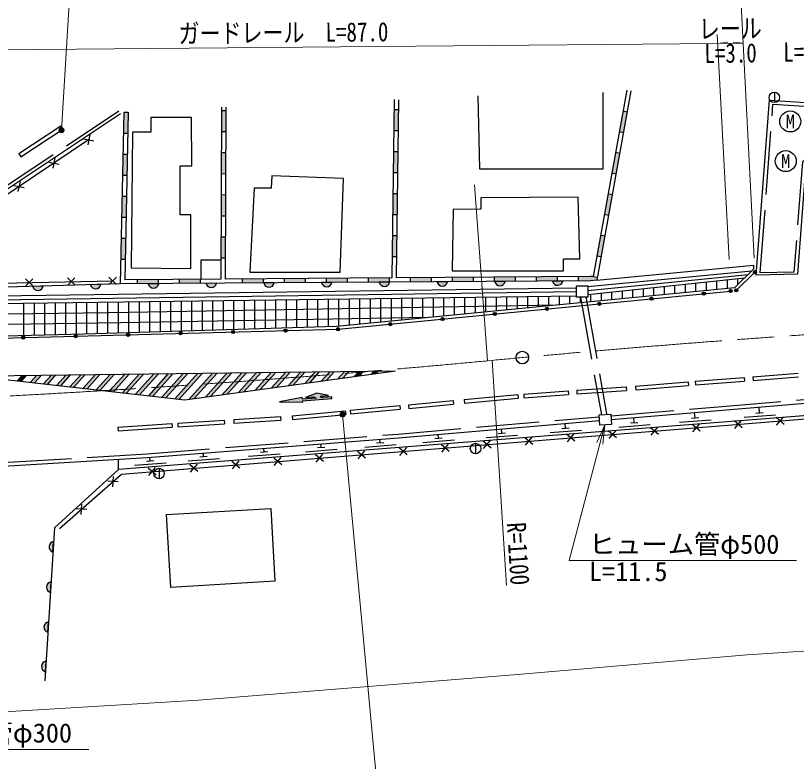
# Model space of a CAD drawing. Units: millimetres at full size, sheet at 1:1000; details may follow other scales. Extents: x 40000 to 680000, y 20000 to 380000.
# Drawn here: x 215415 to 289777, y 247293 to 318290 of the extents above; entities that cross this region are included whole.
import ezdxf
from ezdxf.enums import TextEntityAlignment as Align

# ---------------------------------------------------------------- set-up
doc = ezdxf.new("R2010")
doc.units = ezdxf.units.MM
doc.header["$LTSCALE"] = 1000
doc.linetypes.add('CHAIN', pattern=[18.5, 12, -1.5, 3.5, -1.5])
doc.linetypes.add('DASHED', pattern=[7.5, 6, -1.5])
for name, color, linetype, lineweight in [('M-BGD', 7, 'Continuous', 25), ('M-BGD-EXST', 7, 'Continuous', 25), ('M-BMK', 2, 'CHAIN', 13), ('M-BMK-SRVR', 3, 'Continuous', 25), ('M-STR-HTXT', 7, 'Continuous', 13), ('M-STR-STRC', 7, 'Continuous', 25)]:
    doc.layers.add(name, color=color, linetype=linetype, lineweight=lineweight)
doc.styles.add('ＭＳ ゴシック', font='')
doc.styles.get('ＭＳ ゴシック').set_extended_font_data('MS Gothic')

# ---------------------------------------------------------------- blocks, each defined once
blk = doc.blocks.new('open_arrow')
at = {"color": 0, "linetype": 'Continuous', "lineweight": -2}
blk.add_lwpolyline([(7.5, 1.25), (0, 0), (7.5, -1.25)], dxfattribs=at)

msp = doc.modelspace()

# ---------------------------------------------------------------- hatches: boundary and pattern name
at = {"layer": 'M-BGD'}
for points in [[(226149, 309105), (225749, 309114), (225707, 307114), (226107, 307106)], [(235437, 309212), (235037, 309214), (235027, 307214), (235427, 307212)], [(251871, 309311), (251471, 309316), (251445, 307316), (251845, 307311)], [(273660, 309110), (273266, 309182), (272910, 307214), (273303, 307143)], [(226065, 305106), (225665, 305115), (225623, 303115), (226023, 303107)], [(235418, 305212), (235018, 305214), (235008, 303214), (235408, 303212)], [(251819, 305311), (251419, 305316), (251393, 303316), (251793, 303311)], [(272947, 305175), (272553, 305246), (272196, 303278), (272590, 303207)], [(235399, 301212), (234999, 301214), (234989, 299214), (235389, 299212)], [(251767, 301311), (251367, 301317), (251341, 299317), (251741, 299312)], [(272233, 301239), (271840, 301310), (271483, 299342), (271877, 299271)], [(225981, 301107), (225581, 301115), (225539, 299116), (225939, 299107)], [(225898, 297108), (225498, 297116), (225456, 295117), (225856, 295108)], [(235380, 297212), (234980, 297214), (234971, 295214), (235371, 295212)], [(251715, 297312), (251315, 297317), (251289, 295317), (251688, 295312)], [(271520, 297303), (271126, 297374), (270770, 295406), (271163, 295335)], [(285680, 293860, -0.41421), (285830, 294010, -0.41421), (285980, 293860, -1)], [(229032, 293170), (227032, 293157), (227035, 292757), (229035, 292770)], [(233032, 293196), (231032, 293183), (231035, 292783), (233035, 292796)], [(239032, 293236), (237032, 293223), (237034, 292823), (239034, 292836)], [(243032, 293263), (241032, 293249), (241034, 292849), (243034, 292863)], [(247032, 293289), (245032, 293276), (245034, 292876), (245540, 292879), (247034, 292889)], [(251032, 293316), (249032, 293303), (249034, 292903), (251034, 292916)], [(255031, 293342), (253031, 293329), (253034, 292929), (255034, 292942)], [(259031, 293369), (257031, 293356), (257034, 292956), (259034, 292969)], [(263031, 293395), (261031, 293382), (261034, 292982), (263034, 292995)], [(262039, 292989, -0.82183), (261049, 292982)], [(267031, 293422), (265031, 293409), (265034, 293009), (267034, 293022)], [(267539, 293025, -0.82183), (266548, 293019)], [(270807, 293367), (270309, 293457), (270158, 293443), (269031, 293435), (269034, 293035), (270178, 293043), (270758, 293098)], [(217053, 292507, 0.82183), (218043, 292536)], [(222550, 292665, 0.82183), (223541, 292694)], [(229040, 292770, -0.82183), (228049, 292763)], [(234540, 292806, -0.82183), (233549, 292800)], [(240040, 292843, -0.82183), (239049, 292836)], [(245540, 292879, -0.82183), (244549, 292873)], [(251040, 292916, -0.82183), (250049, 292909)], [(256539, 292952, -0.82183), (255549, 292946)], [(283901, 292131, -0.41421), (284051, 292281, -0.41421), (284201, 292131, -1)], [(280808, 291810, -0.41421), (280943, 291974, -0.41421), (281107, 291839, -1)], [(283360, 292069, -0.41421), (283506, 292223, -0.41421), (283660, 292077, -1)], [(270855, 290842, -0.41421), (270990, 291005, -0.41421), (271154, 290871, -1)], [(275832, 291326, -0.41421), (275967, 291490, -0.41421), (276131, 291355, -1)], [(260902, 289873, -0.41421), (261037, 290037, -0.41421), (261201, 289902, -1)], [(265879, 290357, -0.41421), (266014, 290521, -0.41421), (266178, 290386, -1)], [(255926, 289389, -0.41421), (256061, 289553, -0.41421), (256225, 289418, -1)], [(245973, 288420, -0.41421), (246108, 288584, -0.41421), (246272, 288449, -1)], [(250949, 288905, -0.41421), (251084, 289068, -0.41421), (251248, 288934, -1)], [(215983, 287636, -0.41421), (216129, 287790, -0.41421), (216283, 287644, -1)], [(220981, 287768, -0.41421), (221127, 287922, -0.41421), (221281, 287776, -1)], [(225979, 287901, -0.41421), (226125, 288055, -0.41421), (226279, 287909, -1)], [(230978, 288033, -0.41421), (231124, 288187, -0.41421), (231278, 288041, -1)], [(235976, 288166, -0.41421), (236122, 288320, -0.41421), (236276, 288174, -1)], [(240974, 288298, -0.41421), (241120, 288452, -0.41421), (241274, 288306, -1)], [(218974, 267225, -0.82183), (219037, 268214)], [(218731, 263382, -0.82183), (218793, 264370)], [(218490, 259589, -0.82183), (218553, 260578)], [(218252, 255831, -0.82183), (218315, 256820)]]:
    msp.add_hatch(color=256, dxfattribs=at).paths.add_polyline_path(points)
at = {"layer": 'M-STR-HTXT'}
for points in [[(219997, 307498, -1), (219558, 307259, -0.41421), (219658, 307598, -0.41421)], [(246765, 280430, -1), (246326, 280191, -0.41421), (246426, 280530, -0.41421)]]:
    msp.add_hatch(color=256, dxfattribs=at).paths.add_polyline_path(points)
at = {"layer": 'M-STR-STRC'}
for points in [[(219261, 284079), (218828, 284074), (218081, 283245), (218469, 283200)], [(220656, 284095), (220223, 284090), (219332, 283102), (219721, 283057)], [(222051, 284111), (221618, 284106), (220584, 282959), (220972, 282914)], [(223446, 284128), (223013, 284123), (221835, 282816), (222223, 282771)], [(224840, 284144), (224408, 284139), (223086, 282673), (223474, 282628)], [(226235, 284160), (225802, 284155), (224337, 282530), (224726, 282485)], [(227630, 284177), (227197, 284171), (225589, 282386), (225977, 282342)], [(229025, 284193), (228592, 284188), (226840, 282243), (227228, 282199)], [(230420, 284209), (229987, 284204), (228091, 282100), (228480, 282056)], [(231815, 284225), (231382, 284220), (229343, 281957), (229731, 281913)], [(233210, 284242), (232777, 284237), (230594, 281814), (230982, 281770)], [(234604, 284258), (234172, 284253), (231923, 281758), (232412, 281825)], [(235999, 284274), (235566, 284269), (233499, 281975), (233988, 282042)], [(237394, 284290), (236961, 284285), (235074, 282191), (235563, 282258)], [(238789, 284307), (238356, 284302), (236649, 282407), (237138, 282474)], [(240184, 284323), (239751, 284318), (238224, 282624), (238713, 282691)], [(241579, 284340), (241146, 284335), (239799, 282840), (240288, 282907)], [(242974, 284357), (242542, 284351), (241375, 283056), (241863, 283124)], [(244370, 284373), (243937, 284368), (242950, 283273), (243439, 283340)], [(245765, 284390), (245332, 284385), (244525, 283489), (245014, 283556)], [(247160, 284406), (246727, 284401), (246100, 283706), (246589, 283773)], [(248555, 284423), (248122, 284418), (247675, 283922), (248164, 283989)], [(249950, 284439), (249517, 284434), (249251, 284138), (249739, 284206)], [(251584, 284459), (250912, 284451), (250826, 284355)], [(216471, 284046), (216038, 284041), (215578, 283531), (215967, 283486)], [(217866, 284063), (217433, 284058), (216830, 283388), (217218, 283343)], [(242743, 281625), (242755, 281476), (240544, 281529), (242720, 281924), (242731, 281775), (244027, 281876, -0.06275), (243816, 282010), (243019, 281948), (244092, 282332), (245212, 282119), (244414, 282056, 0.13953), (244654, 281925), (245523, 281992), (245534, 281843)]]:
    msp.add_hatch(color=256, dxfattribs=at).paths.add_polyline_path(points)

# ---------------------------------------------------------------- linework, layer by layer
at = {"layer": 'M-BGD'}
for p, q in [((273631, 311192), (270418, 293467)), ((287680, 311005), (287680, 310005)), ((251483, 310293), (251262, 293317)), ((251883, 310287), (251663, 293320)), ((235038, 309579), (234961, 293209)), ((235438, 309577), (235361, 293212)), ((225420, 308932), (200024, 292062)), ((225749, 309114), (226149, 309105)), ((226149, 309105), (225815, 293149)), ((235437, 309212), (235037, 309214)), ((251871, 309311), (251471, 309316)), ((273660, 309110), (273266, 309182)), ((235427, 307212), (235027, 307214)), ((251845, 307311), (251445, 307316)), ((273303, 307143), (272910, 307214)), ((221890, 306576), (222871, 306383)), ((222477, 306970), (222284, 305989)), ((225707, 307114), (226107, 307106)), ((225665, 305115), (226065, 305106)), ((235418, 305212), (235018, 305214)), ((251819, 305311), (251419, 305316)), ((272947, 305175), (272553, 305246)), ((218569, 304347), (219550, 304154)), ((219156, 304741), (218963, 303760)), ((225623, 303115), (226023, 303107)), ((235408, 303212), (235008, 303214)), ((251793, 303311), (251393, 303316)), ((272590, 303207), (272196, 303278)), ((215247, 302118), (216228, 301925)), ((215834, 302512), (215641, 301531)), ((235399, 301212), (234999, 301214)), ((251767, 301311), (251367, 301317)), ((272233, 301239), (271840, 301310)), ((225581, 301115), (225981, 301107)), ((225539, 299116), (225939, 299107)), ((235389, 299212), (234989, 299214)), ((251741, 299312), (251341, 299317)), ((271877, 299271), (271483, 299342)), ((225498, 297116), (225898, 297108)), ((235380, 297212), (234980, 297214)), ((251715, 297312), (251315, 297317)), ((271520, 297303), (271126, 297374)), ((251688, 295312), (251289, 295317)), ((271163, 295335), (270770, 295406)), ((225456, 295117), (225856, 295108)), ((235371, 295212), (234971, 295214)), ((269901, 292497), (285542, 293999)), ((284051, 292131), (285830, 293860)), ((217077, 292538), (216355, 293230)), ((216370, 292523), (217062, 293245)), ((221076, 292619), (220354, 293312)), ((220369, 292605), (221061, 293326)), ((225027, 292699), (224305, 293392)), ((224320, 292685), (225012, 293406)), ((234961, 293209), (225815, 293149)), ((227035, 292757), (227032, 293157)), ((229035, 292770), (229032, 293170)), ((231035, 292783), (231032, 293183)), ((233035, 292796), (233032, 293196)), ((251262, 293317), (235361, 293212)), ((237034, 292823), (237032, 293223)), ((239034, 292836), (239032, 293236)), ((241034, 292849), (241032, 293249)), ((243034, 292863), (243032, 293263)), ((245034, 292876), (245032, 293276)), ((247034, 292889), (247032, 293289)), ((249034, 292903), (249032, 293303)), ((251034, 292916), (251032, 293316)), ((253034, 292929), (253031, 293329)), ((255034, 292942), (255031, 293342)), ((257034, 292956), (257031, 293356)), ((259034, 292969), (259031, 293369)), ((261034, 292982), (261031, 293382)), ((262039, 292989), (261049, 292982)), ((263034, 292995), (263031, 293395)), ((265034, 293009), (265031, 293409)), ((267539, 293025), (266548, 293019)), ((267034, 293022), (267031, 293422)), ((269034, 293035), (269031, 293435)), ((269901, 292135), (285171, 293638)), ((269901, 291736), (284857, 293333)), ((270807, 293367), (270309, 293457)), ((282174, 293046), (282173, 292250)), ((283174, 293153), (283173, 292347)), ((284174, 293260), (284173, 292668)), ((197174, 291371), (268822, 292388)), ((218043, 292536), (217053, 292507)), ((223541, 292694), (222550, 292665)), ((229040, 292770), (228049, 292763)), ((234540, 292806), (233549, 292800)), ((240040, 292843), (239049, 292836)), ((245540, 292879), (244549, 292873)), ((251040, 292916), (250049, 292909)), ((256539, 292952), (255549, 292946)), ((275173, 292299), (275173, 291569)), ((276173, 292406), (276173, 291667)), ((277173, 292512), (277173, 291764)), ((278173, 292619), (278173, 291861)), ((279173, 292726), (279173, 291958)), ((280173, 292833), (280173, 292055)), ((281173, 292940), (281173, 292153)), ((197174, 290990), (268822, 292020)), ((197174, 290644), (268822, 291619)), ((260173, 291501), (260173, 290111)), ((261173, 291515), (261173, 290209)), ((262173, 291528), (262173, 290306)), ((263173, 291542), (263173, 290403)), ((264173, 291555), (264173, 290500)), ((265173, 291569), (265173, 290597)), ((266173, 291583), (266173, 290695)), ((267173, 291596), (267173, 290792)), ((268173, 291610), (268173, 290889)), ((270173, 291765), (270173, 291083)), ((271173, 291872), (271173, 291181)), ((272173, 291979), (272173, 291278)), ((273173, 292085), (273173, 291375)), ((274173, 292192), (274173, 291472)), ((216173, 290903), (216172, 287849)), ((217173, 290916), (217172, 287874)), ((218173, 290930), (218172, 287899)), ((219173, 290943), (219172, 287924)), ((220173, 290957), (220172, 287949)), ((221173, 290971), (221172, 287974)), ((222173, 290984), (222172, 288001)), ((223173, 290998), (223172, 288031)), ((224173, 291011), (224172, 288062)), ((225173, 291025), (225172, 288093)), ((226173, 291039), (226172, 288124)), ((227173, 291052), (227172, 288154)), ((228173, 291066), (228172, 288185)), ((229173, 291079), (229172, 288216)), ((230173, 291093), (230172, 288246)), ((231173, 291107), (231172, 288277)), ((232173, 291120), (232172, 288308)), ((233173, 291134), (233172, 288339)), ((234173, 291147), (234172, 288369)), ((235173, 291161), (235172, 288400)), ((236173, 291175), (236172, 288431)), ((237173, 291188), (237172, 288462)), ((238173, 291202), (238172, 288492)), ((239173, 291215), (239172, 288523)), ((240173, 291229), (240172, 288554)), ((241173, 291243), (241172, 288584)), ((242173, 291256), (242172, 288615)), ((243173, 291270), (243172, 288646)), ((244173, 291283), (244172, 288677)), ((245173, 291297), (245172, 288707)), ((246173, 291311), (246172, 288750)), ((247173, 291324), (247172, 288848)), ((248173, 291338), (248172, 288945)), ((249173, 291351), (249172, 289042)), ((250173, 291365), (250172, 289139)), ((251173, 291379), (251172, 289237)), ((252173, 291392), (252172, 289334)), ((253173, 291406), (253172, 289431)), ((254173, 291419), (254172, 289528)), ((255173, 291433), (255172, 289625)), ((256173, 291447), (256173, 289723)), ((257173, 291460), (257173, 289820)), ((258173, 291474), (258173, 289917)), ((259173, 291487), (259173, 290014)), ((269173, 291477), (269173, 290986)), ((285643, 283910), (289953, 284251)), ((274445, 283023), (279460, 283420)), ((279460, 283420), (279487, 283071)), ((280150, 283475), (284796, 283843)), ((280150, 283475), (280178, 283126)), ((280178, 283126), (284824, 283494)), ((284796, 283843), (284824, 283494)), ((285643, 283910), (285670, 283561)), ((285670, 283561), (289980, 283902)), ((268853, 282620), (273567, 282957)), ((268853, 282620), (268878, 282271)), ((268878, 282271), (273592, 282608)), ((273567, 282957), (273592, 282608)), ((274445, 283023), (274472, 282674)), ((274472, 282674), (279487, 283071)), ((258136, 281736), (263232, 282214)), ((258169, 281387), (263265, 281866)), ((263232, 282214), (263265, 281866)), ((263803, 282260), (268052, 282563)), ((263803, 282260), (263828, 281911)), ((263828, 281911), (268077, 282214)), ((268052, 282563), (268077, 282214)), ((247274, 280716), (252021, 281162)), ((252021, 281162), (252054, 280813)), ((252840, 281239), (257092, 281638)), ((252840, 281239), (252873, 280890)), ((252873, 280890), (257125, 281289)), ((257092, 281638), (257125, 281289)), ((258136, 281736), (258169, 281387)), ((241743, 280197), (246817, 280673)), ((246817, 280673), (246850, 280325)), ((247274, 280716), (247307, 280368)), ((247307, 280368), (252054, 280813)), ((280129, 279992), (280088, 280509)), ((285913, 280447), (286611, 280502)), ((286262, 280474), (286219, 281024)), ((230854, 279489), (235293, 279774)), ((235293, 279774), (235316, 279425)), ((236183, 279831), (240659, 280118)), ((236183, 279831), (236205, 279482)), ((236205, 279482), (240682, 279769)), ((240659, 280118), (240682, 279769)), ((241743, 280197), (241776, 279849)), ((241776, 279849), (246850, 280325)), ((274323, 279536), (274284, 280031)), ((278657, 279575), (281647, 279811)), ((279780, 279965), (280477, 280019)), ((284615, 279050), (283854, 279698)), ((283910, 278993), (284558, 279755)), ((284790, 280058), (287781, 280293)), ((288602, 279371), (287841, 280019)), ((287897, 279314), (288545, 280076)), ((225148, 279124), (230308, 279455)), ((225148, 279124), (225171, 278775)), ((225171, 278775), (230331, 279105)), ((230308, 279455), (230331, 279105)), ((230854, 279489), (230876, 279140)), ((230876, 279140), (235316, 279425)), ((261710, 278544), (261677, 278954)), ((267436, 278994), (268134, 279049)), ((267785, 279021), (267749, 279476)), ((272851, 279119), (275842, 279354)), ((273974, 279508), (274672, 279563)), ((276641, 278408), (275879, 279056)), ((275936, 278351), (276584, 279113)), ((280628, 278729), (279866, 279377)), ((279923, 278672), (280571, 279434)), ((255687, 278070), (255658, 278436)), ((260238, 278127), (263228, 278362)), ((261361, 278516), (262058, 278571)), ((263975, 277388), (264623, 278150)), ((266313, 278605), (269304, 278840)), ((268667, 277766), (267905, 278414)), ((267962, 277709), (268610, 278471)), ((272654, 278087), (271892, 278735)), ((271949, 278030), (272597, 278792)), ((244508, 277191), (244482, 277527)), ((248660, 277217), (251651, 277452)), ((249783, 277606), (250481, 277661)), ((250132, 277633), (250105, 277971)), ((254215, 277654), (257206, 277889)), ((255338, 278043), (256036, 278098)), ((256705, 276803), (255944, 277451)), ((256001, 276746), (256649, 277508)), ((259216, 277573), (259223, 276573)), ((260693, 277124), (259931, 277772)), ((259988, 277067), (260636, 277829)), ((264680, 277445), (263918, 278093)), ((233321, 276312), (233295, 276644)), ((238730, 276737), (239428, 276792)), ((239079, 276764), (239052, 277099)), ((243037, 276775), (246027, 277010)), ((244159, 277164), (244857, 277219)), ((248731, 276161), (247970, 276809)), ((248026, 276104), (248675, 276866)), ((252718, 276482), (251957, 277130)), ((252014, 276425), (252662, 277187)), ((227874, 275883), (228572, 275938)), ((228223, 275911), (228197, 276242)), ((231849, 275895), (234840, 276130)), ((232972, 276284), (233670, 276339)), ((236065, 275141), (236713, 275903)), ((237607, 276348), (240598, 276583)), ((240757, 275519), (239995, 276167)), ((240052, 275462), (240700, 276224)), ((244744, 275840), (243983, 276488)), ((244039, 275783), (244687, 276545)), ((226751, 275494), (229742, 275729)), ((228796, 274556), (228034, 275204)), ((228091, 274499), (228739, 275261)), ((229077, 275192), (229077, 274192)), ((232783, 274877), (232021, 275525)), ((232078, 274820), (232726, 275582)), ((236770, 275198), (236008, 275846)), ((224661, 273431), (224726, 274429)), ((225193, 273898), (224195, 273963)), ((221655, 270793), (221720, 271790)), ((222187, 271259), (221189, 271324)), ((218974, 267225), (219037, 268214)), ((218731, 263382), (218793, 264370)), ((218490, 259589), (218553, 260578)), ((218252, 255831), (218315, 256820))]:
    msp.add_line(p, q, dxfattribs=at)
at = {"layer": 'M-BGD', "linetype": 'DASHED'}
for p, q in [((225254, 309182), (199482, 292062)), ((269713, 291564), (271697, 280382)), ((269220, 291477), (271205, 280294))]:
    msp.add_line(p, q, dxfattribs=at)
at = {"layer": 'M-BGD'}
for points in [[(274024, 311121), (270758, 293098), (270178, 293043), (225406, 292746), (225749, 309114)], [(259428, 310656), (259595, 303693), (271360, 303693), (271360, 310956)], [(305296, 294944), (305755, 303377), (303854, 305412), (292822, 306278), (290690, 304205), (289872, 293668), (285960, 293582), (287225, 310239), (309417, 308802)], [(222438, 306517), (201666, 292578), (224714, 293047)], [(234970, 295025), (233062, 295025), (233062, 293197)], [(270758, 293098), (285698, 294521), (285704, 294157)], [(195298, 289918), (195268, 287748), (198007, 287392), (221945, 287994), (245985, 288732), (283918, 292419), (285704, 294157)], [(270418, 293467), (270158, 293443), (251663, 293320)], [(225406, 292746), (225332, 292745), (201588, 292062), (195555, 292062)], [(196140, 287110), (246122, 288435), (283510, 292073)], [(195295, 289659), (224305, 290036), (266943, 290769)], [(195280, 288620), (225441, 289079), (254782, 289587)], [(272145, 279855), (282357, 280696), (297031, 281944)], [(294157, 259774), (294618, 265124), (296548, 280681), (225212, 275072), (225209, 276058)], [(181534, 274290), (197669, 274650), (214755, 275431), (227939, 276222), (251867, 278110), (271027, 279758)], [(219597, 269456), (225509, 274646), (296196, 280337)], [(225212, 275072), (219119, 269517), (218196, 254948)]]:
    msp.add_lwpolyline(points, dxfattribs=at)
at = {"layer": 'M-BGD', "linetype": 'DASHED'}
for points in [[(305648, 294958), (306113, 303507), (304017, 305750), (292691, 306639), (290351, 304364), (289548, 293860), (286338, 293790), (287548, 309867), (309395, 308452)], [(272125, 280204), (282328, 281045), (297014, 282294), (297027, 282294)], [(181534, 274640), (197657, 275000), (214736, 275781), (227915, 276571), (251838, 278459), (271007, 280108)]]:
    msp.add_lwpolyline(points, dxfattribs=at)
at = {"layer": 'M-BGD'}
for points in [[(226547, 307190), (226405, 294283), (232115, 294220), (232113, 299338), (231082, 299338), (231082, 304000), (232184, 304000), (232152, 308579), (228296, 308579), (228296, 307192)], [(219921, 307472), (219730, 307765), (215708, 305139), (215899, 304846)], [(239761, 301878), (238139, 301857), (237716, 293871), (246329, 293871), (246658, 302770), (239828, 303023)], [(257076, 299848), (256991, 293985), (267583, 293985), (267583, 295145), (269145, 295145), (269000, 301006), (259710, 300928), (259710, 299853)], [(268822, 292563), (269901, 292563), (269901, 291477), (268822, 291477)], [(270997, 280282), (272117, 280347), (272174, 279362), (271054, 279298)], [(229785, 270790), (239707, 271368), (240111, 264435), (230188, 263857)]]:
    msp.add_lwpolyline(points, close=True, dxfattribs=at)
for centre, radius in [((287680, 310505), 500), ((285830, 293860), 150), ((284051, 292131), 150), ((280958, 291825), 150), ((283510, 292073), 150), ((271005, 290856), 150), ((275981, 291340), 150), ((261052, 289888), 150), ((266028, 290372), 150), ((256075, 289403), 150), ((246122, 288435), 150), ((251099, 288919), 150), ((216133, 287640), 150), ((221131, 287772), 150), ((226129, 287905), 150), ((231128, 288037), 150), ((236126, 288170), 150), ((241124, 288302), 150), ((259220, 277073), 500), ((229077, 274692), 500)]:
    msp.add_circle(centre, radius, dxfattribs=at)
for centre, start, end in [((261543, 293083), 191.55085, 349.20904), ((267043, 293120), 191.55085, 349.20904), ((217545, 292619), 192.81933, 350.47752), ((223043, 292777), 192.81933, 350.47752), ((228544, 292864), 191.55085, 349.20904), ((234044, 292901), 191.55085, 349.20904), ((239544, 292937), 191.55085, 349.20904), ((245044, 292974), 191.55085, 349.20904), ((250544, 293010), 191.55085, 349.20904), ((256043, 293047), 191.55085, 349.20904), ((219103, 267713), 97.54392, 255.20211), ((218860, 263870), 97.54392, 255.20211), ((218619, 260077), 97.54392, 255.20211), ((218381, 256319), 97.54392, 255.20211)]:
    msp.add_arc(centre, 505, start, end, dxfattribs=at)
at = {"layer": 'M-BGD-EXST'}
for centre in [(289196, 308214), (288763, 304439)]:
    msp.add_circle(centre, 1000, dxfattribs=at)
at = {"layer": 'M-BMK'}
msp.add_line((260364, 285427), (260812, 285470), dxfattribs=at)
for centre, start, end in [((365355, -809551), 90.45644, 95.45357), ((157032, 1380563), 270.12393, 275.39021)]:
    msp.add_arc(centre, 1100000, start, end, dxfattribs=at)
at = {"layer": 'M-BMK-SRVR'}
msp.add_circle((263673, 285739), 600, dxfattribs=at)
at = {"layer": 'M-STR-HTXT'}
for p, q in [((285755, 295214), (284168, 326552)), ((219778, 307378), (220813, 324586)), ((283372, 295067), (282230, 316487)), ((282276, 315624), (283247, 315773)), ((284720, 315656), (283745, 315779)), ((259113, 302190), (260364, 285427)), ((262171, 264049), (260812, 285470)), ((246546, 280311), (250047, 242870))]:
    msp.add_line(p, q, dxfattribs=at)
for points in [[(196047, 314867), (282276, 315624), (284720, 315656)], [(271519, 279325), (268124, 266408), (289774, 266408)], [(193547, 271400), (200751, 248436), (222401, 248436)], [(181214, 250822), (214384, 252019), (232843, 253109), (263202, 255561), (285097, 257435), (305079, 258750), (323987, 259649), (356799, 260415), (363306, 260452), (416512, 260924)]]:
    msp.add_lwpolyline(points, dxfattribs=at)
for centre in [(219778, 307378), (246546, 280311)]:
    msp.add_circle(centre, 250, dxfattribs=at)
at = {"layer": 'M-STR-STRC'}
for p, q in [((218081, 283245), (218828, 284074)), ((218469, 283200), (219261, 284079)), ((219332, 283102), (220223, 284090)), ((219721, 283057), (220656, 284095)), ((220584, 282959), (221618, 284106)), ((220972, 282914), (222051, 284111)), ((221835, 282816), (223013, 284123)), ((222223, 282771), (223446, 284128)), ((223086, 282673), (224408, 284139)), ((223474, 282628), (224840, 284144)), ((224337, 282530), (225802, 284155)), ((224726, 282485), (226235, 284160)), ((225589, 282386), (227197, 284171)), ((225977, 282342), (227630, 284177)), ((226840, 282243), (228592, 284188)), ((227228, 282199), (229025, 284193)), ((228091, 282100), (229987, 284204)), ((228480, 282056), (230420, 284209)), ((229343, 281957), (231382, 284220)), ((229731, 281913), (231815, 284225)), ((230594, 281814), (232777, 284237)), ((230982, 281770), (233210, 284242)), ((231923, 281758), (234172, 284253)), ((232412, 281825), (234604, 284258)), ((233499, 281975), (235566, 284269)), ((233988, 282042), (235999, 284274)), ((235074, 282191), (236961, 284285)), ((235563, 282258), (237394, 284290)), ((236649, 282407), (238356, 284302)), ((237138, 282474), (238789, 284307)), ((238224, 282624), (239751, 284318)), ((238713, 282691), (240184, 284323)), ((239799, 282840), (241146, 284335)), ((240288, 282907), (241579, 284340)), ((241375, 283056), (242542, 284351)), ((241863, 283124), (242974, 284357)), ((242950, 283273), (243937, 284368)), ((243439, 283340), (244370, 284373)), ((244525, 283489), (245332, 284385)), ((245014, 283556), (245765, 284390)), ((246100, 283706), (246727, 284401)), ((246589, 283773), (247160, 284406)), ((247675, 283922), (248122, 284418)), ((248164, 283989), (248555, 284423)), ((249251, 284138), (249517, 284434)), ((249739, 284206), (249950, 284439)), ((250826, 284355), (250912, 284451)), ((215578, 283531), (216038, 284041)), ((215967, 283486), (216471, 284046)), ((216830, 283388), (217433, 284058)), ((217218, 283343), (217866, 284063))]:
    msp.add_line(p, q, dxfattribs=at)
for points in [[(211640, 283981), (231543, 281706), (251584, 284459)], [(211640, 283981), (212710, 284003), (238382, 284302), (251584, 284459)], [(212710, 284003), (238382, 284302), (251584, 284459)], [(244027, 281876), (242731, 281775), (242720, 281924), (240544, 281529), (242755, 281476), (242743, 281625), (245534, 281843), (245523, 281992), (244654, 281925)], [(244414, 282056), (245212, 282119), (244092, 282332), (243019, 281948), (243816, 282010)]]:
    msp.add_lwpolyline(points, dxfattribs=at)
for centre, radius, start, end in [((244454, 282780), 1000, 230.40383, 244.76534), ((244766, 282412), 500, 225.33944, 257.11244)]:
    msp.add_arc(centre, radius, start, end, dxfattribs=at)

# ---------------------------------------------------------------- block references
at = {"layer": 'M-STR-HTXT', "xscale": 240, "yscale": 240, "rotation": 255.3}
msp.add_blockref('open_arrow', (271519, 279325), dxfattribs=at)

# ---------------------------------------------------------------- texts
at = {"layer": 'M-BGD-EXST', "style": 'ＭＳ ゴシック'}
for p in [(289196, 308214), (288763, 304439)]:
    msp.add_text('M', height=1320, dxfattribs=at).set_placement(p, align=Align.MIDDLE_CENTER)
at = {"layer": 'M-STR-HTXT', "style": 'ＭＳ ゴシック', "width": 0.8}
for s, rotation, p in [('ガードレール\u3000L=87.0', 0.503, (240934, 315209)), ('レール', 0.749, (283498, 315588))]:
    msp.add_text(s, height=1833, rotation=rotation, dxfattribs=at).set_placement(p, align=Align.BOTTOM_CENTER)
for rotation, p in [(0.749, (283498, 315640)), (0.69, (291007, 315760))]:
    msp.add_text('L=3.0', height=1833, rotation=rotation, dxfattribs=at).set_placement(p, align=Align.TOP_CENTER)
msp.add_text('R=1100', height=1833, rotation=273.63, dxfattribs=at).set_placement((262018, 263984), align=Align.BOTTOM_RIGHT)
at = {"layer": 'M-STR-HTXT', "style": 'ＭＳ ゴシック'}
for s, p in [('ヒューム管φ500', (270024, 266508)), ('L=11.5', (270024, 263908)), ('ヒューム管φ300', (202651, 248536))]:
    msp.add_text(s, height=1833, dxfattribs=at).set_placement(p, align=Align.BOTTOM_LEFT)

doc.saveas('drawing.dxf')
